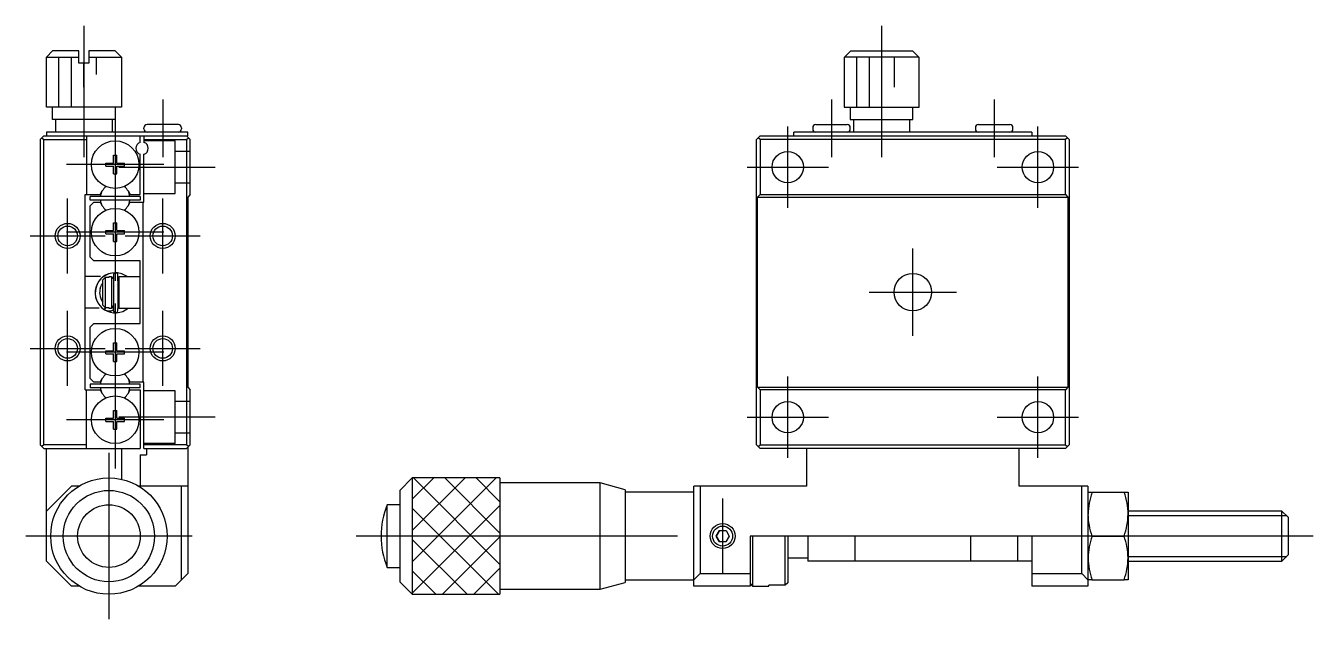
# Model space of a CAD drawing. Extents: x -64 to 160, y -54 to 47.
# Drawn here: x 57.2 to 160.1, y -26.2 to 21.3 of the extents above; entities that cross this region are included whole.
import ezdxf

# ---------------------------------------------------------------- set-up
doc = ezdxf.new("R2010")
doc.units = 0
doc.linetypes.add('CENTER', pattern=[50.8, 31.75, -6.35, 6.35, -6.35])
doc.linetypes.add('DASHED', pattern=[19.05, 12.7, -6.35])
doc.layers.get('0').update_dxf_attribs({"linetype": 'CONTINUOUS'})
doc.layers.add('CENTER', color=1, linetype='CENTER')

msp = doc.modelspace()

# ---------------------------------------------------------------- linework, layer by layer
at = {"color": 7, "linetype": 'CONTINUOUS'}
for p, q in [((58.87, 18.8), (59.37, 19.3)), ((58.87, 14.8), (58.87, 18.8)), ((58.87, 18.8), (61.47, 18.8)), ((61.47, 19.3), (59.37, 19.3)), ((59.87, 14.8), (59.87, 18.8)), ((60.87, 14.8), (60.87, 18.8)), ((61.47, 18.3), (61.47, 19.3)), ((64.37, 19.3), (62.27, 19.3)), ((62.27, 19.3), (62.27, 18.3)), ((62.27, 18.8), (64.87, 18.8)), ((62.87, 17.4), (62.87, 18.8)), ((64.37, 19.3), (64.87, 18.8)), ((64.87, 18.8), (64.87, 14.8)), ((122.65, 18.8), (123.16, 19.3)), ((128.6, 18.8), (122.65, 18.8)), ((122.65, 18.3), (122.65, 18.8)), ((123.16, 19.3), (128.09, 19.3)), ((123.16, 19.3), (128.09, 19.3)), ((123.62, 18.8), (123.62, 14.8)), ((124.62, 18.8), (124.62, 14.8)), ((125.62, 18.8), (125.62, 15.4)), ((126.62, 18.8), (126.62, 16.4)), ((128.09, 19.3), (128.6, 18.8)), ((128.6, 18.8), (128.6, 18.3)), ((62.27, 18.3), (61.47, 18.3)), ((61.87, 16.4), (61.87, 18.3)), ((122.62, 18.3), (122.62, 14.8)), ((122.62, 18.3), (122.65, 18.3)), ((122.62, 18.3), (122.65, 18.3)), ((128.6, 18.3), (128.62, 18.3)), ((128.6, 18.3), (128.62, 18.3)), ((128.62, 14.8), (128.62, 18.3)), ((64.87, 14.8), (58.87, 14.8)), ((59.37, 13.8), (59.37, 14.8)), ((64.37, 14.8), (64.37, 13.8)), ((122.62, 14.8), (128.62, 14.8)), ((123.12, 14.8), (123.12, 13.8)), ((128.12, 13.8), (128.12, 14.8)), ((64.37, 13.8), (59.37, 13.8)), ((59.62, 12.8), (59.62, 13.8)), ((64.12, 13.8), (64.12, 12.8)), ((69.42, 13.4), (66.92, 13.4)), ((120.37, 13.4), (122.87, 13.4)), ((123.12, 13.8), (128.12, 13.8)), ((123.37, 13.8), (123.37, 12.8)), ((127.87, 12.8), (127.87, 13.8)), ((133.37, 13.4), (135.87, 13.4)), ((58.67, 12.5), (58.37, 12.2)), ((58.52, 12.35), (58.67, 12.2)), ((58.67, 12.5), (70.17, 12.5)), ((70.17, 12.8), (58.87, 12.8)), ((58.87, 12.8), (58.87, 12.5)), ((62.07, 12.5), (62.07, 7.8)), ((66.37, 11.98), (66.37, 12.5)), ((66.67, 13.05), (66.67, 13.15)), ((66.67, 12.5), (66.67, 11.98)), ((69.67, 13.15), (69.67, 13.05)), ((70.07, 12.5), (70.37, 12.2)), ((70.07, 12.2), (70.22, 12.35)), ((70.17, 12.5), (70.17, 12.8)), ((115.92, 12.5), (115.62, 12.2)), ((115.92, 12.2), (115.77, 12.35)), ((115.92, 12.5), (140.32, 12.5)), ((137.62, 12.8), (118.62, 12.8)), ((118.62, 12.5), (118.62, 12.8)), ((120.12, 13.15), (120.12, 13.05)), ((123.12, 13.05), (123.12, 13.15)), ((133.12, 13.15), (133.12, 13.05)), ((136.12, 13.05), (136.12, 13.15)), ((137.62, 12.8), (137.62, 12.5)), ((140.62, 12.2), (140.32, 12.5)), ((140.47, 12.35), (140.32, 12.2)), ((58.37, 12.2), (58.37, -12.2)), ((58.67, -12.2), (58.67, 12.2)), ((58.67, 12.2), (62.07, 12.2)), ((66.67, 12.2), (70.07, 12.2)), ((70.07, 12.2), (70.07, -12.2)), ((70.37, 7.8), (70.37, 12.2)), ((115.62, -12.2), (115.62, 12.2)), ((140.32, 12.2), (115.92, 12.2)), ((115.92, 12.2), (115.92, 7.8)), ((140.32, 7.8), (140.32, 12.2)), ((140.62, 12.2), (140.62, -12.2)), ((63.62, 10.07), (63.62, 10.32)), ((63.62, 10.32), (64.25, 10.32)), ((64.25, 10.95), (64.5, 10.95)), ((64.25, 10.32), (64.25, 10.95)), ((64.5, 10.32), (64.5, 10.95)), ((64.5, 10.32), (65.12, 10.32)), ((65.12, 10.07), (65.12, 10.32)), ((66.37, 7.8), (66.37, 11.02)), ((66.67, 7.2), (66.67, 11.02)), ((63.62, 10.07), (64.25, 10.07)), ((64.25, 9.45), (64.25, 10.07)), ((64.25, 9.45), (64.5, 9.45)), ((64.5, 9.45), (64.5, 10.07)), ((64.5, 10.07), (65.12, 10.07)), ((61.97, -7.8), (61.97, 7.8)), ((61.97, 7.8), (63.17, 7.8)), ((66.37, 7.65), (62.37, 7.65)), ((62.37, 7.35), (62.37, 7.65)), ((66.37, 7.35), (62.37, 7.35)), ((63.19, 7.35), (63.12, 7.35)), ((63.19, 7.35), (63.12, 7.35)), ((63.17, 7.8), (63.34, 8.1)), ((65.41, 8.1), (65.58, 7.8)), ((65.62, 7.35), (65.56, 7.35)), ((65.62, 7.35), (65.56, 7.35)), ((65.62, 7.35), (65.56, 7.35)), ((65.62, 7.35), (65.56, 7.35)), ((65.62, 7.35), (65.56, 7.35)), ((65.62, 7.35), (65.56, 7.35)), ((65.62, 7.35), (65.56, 7.35)), ((65.62, 7.35), (65.56, 7.35)), ((65.62, 7.35), (65.56, 7.35)), ((65.62, 7.35), (65.56, 7.35)), ((65.62, 7.35), (65.56, 7.35)), ((65.62, 7.35), (65.56, 7.35)), ((65.62, 7.35), (65.56, 7.35)), ((65.58, 7.8), (66.37, 7.8)), ((66.37, 7.65), (66.37, 7.35)), ((70.37, 7.8), (70.17, 7.6)), ((70.17, 7.6), (70.17, -7.6)), ((115.72, 7.6), (115.92, 7.8)), ((115.72, -7.6), (115.72, 7.6)), ((115.72, 7.6), (140.52, 7.6)), ((115.92, 7.8), (140.32, 7.8)), ((140.32, 7.8), (140.52, 7.6)), ((140.52, 7.6), (140.52, -7.6)), ((62.37, 6.9), (62.67, 7.2)), ((62.37, 2.8), (62.37, 6.9)), ((62.67, 7.2), (63.17, 7.2)), ((63.17, 7.2), (63.34, 6.9)), ((65.41, 6.9), (65.58, 7.2)), ((65.58, 7.2), (66.57, 7.2)), ((66.57, 7.2), (66.57, -7.2)), ((66.57, 7.2), (66.67, 7.2)), ((64.25, 5.55), (64.5, 5.55)), ((64.25, 4.92), (64.25, 5.55)), ((64.5, 4.92), (64.5, 5.55)), ((63.62, 4.92), (64.25, 4.92)), ((63.62, 4.67), (63.62, 4.92)), ((63.62, 4.67), (64.25, 4.67)), ((64.25, 4.05), (64.25, 4.67)), ((64.5, 4.92), (65.12, 4.92)), ((64.5, 4.05), (64.5, 4.67)), ((64.5, 4.67), (65.12, 4.67)), ((65.12, 4.67), (65.12, 4.92)), ((64.25, 4.05), (64.5, 4.05)), ((62.67, 2.5), (62.37, 2.8)), ((66.37, 2.5), (62.67, 2.5)), ((66.37, -2.5), (66.37, 2.5)), ((63.21, 1.25), (61.97, 1.25)), ((63.57, 1.18), (63.37, 0.97)), ((63.57, 1.18), (63.57, -1.22)), ((63.87, 1.18), (63.57, 1.18)), ((63.87, 1.23), (63.87, 1.18)), ((64.07, 1.23), (63.87, 1.23)), ((64.07, 1.23), (64.07, -1.27)), ((64.25, 1.06), (64.07, 1.23)), ((64.13, 1.18), (64.22, 1.19)), ((64.18, 1.13), (64.14, 1.18)), ((64.23, 1.34), (64.22, 1.23)), ((64.22, 1.23), (64.22, 1.11)), ((64.22, 1.11), (64.22, 1.09)), ((64.25, 1.45), (64.23, 1.34)), ((64.24, 1.34), (64.24, -1.44)), ((64.32, 1.53), (64.25, 1.45)), ((64.42, 1.55), (64.32, 1.53)), ((64.51, 1.51), (64.42, 1.55)), ((64.58, 1.43), (64.51, 1.51)), ((64.67, 1.23), (64.6, 1.15)), ((64.6, 1.18), (64.62, 1.18)), ((64.67, 1.23), (64.67, -1.27)), ((66.37, 1.23), (64.67, 1.23)), ((63.18, 0.3), (63.23, 0.44)), ((63.23, 0.44), (63.29, 0.57)), ((63.29, 0.57), (63.35, 0.66)), ((63.35, 0.66), (63.37, 0.7)), ((63.37, 0.97), (63.37, -1.01)), ((63.37, -1.01), (63.57, -1.22)), ((61.97, -1.25), (63.09, -1.25)), ((63.52, -1.39), (63.6, -1.24)), ((63.53, -1.39), (63.52, -1.4)), ((63.52, -1.4), (63.52, -1.4)), ((63.52, -1.4), (63.52, -1.4)), ((63.52, -1.4), (63.52, -1.4)), ((63.52, -1.4), (63.52, -1.4)), ((63.52, -1.4), (63.55, -1.42)), ((63.54, -1.37), (63.53, -1.38)), ((63.53, -1.38), (63.53, -1.39)), ((63.53, -1.38), (63.53, -1.38)), ((63.53, -1.39), (63.53, -1.39)), ((63.53, -1.39), (63.53, -1.39)), ((63.53, -1.39), (63.53, -1.39)), ((63.55, -1.35), (63.54, -1.36)), ((63.54, -1.36), (63.54, -1.36)), ((63.54, -1.36), (63.54, -1.37)), ((63.56, -1.33), (63.55, -1.34)), ((63.55, -1.34), (63.55, -1.35)), ((63.55, -1.42), (63.58, -1.43)), ((63.57, -1.31), (63.56, -1.32)), ((63.56, -1.32), (63.56, -1.33)), ((63.57, -1.22), (63.87, -1.22)), ((63.58, -1.3), (63.57, -1.31)), ((63.57, -1.31), (63.57, -1.31)), ((63.59, -1.27), (63.58, -1.29)), ((63.58, -1.29), (63.58, -1.3)), ((63.58, -1.43), (63.61, -1.45)), ((63.6, -1.26), (63.59, -1.27)), ((63.6, -1.24), (63.61, -1.22)), ((63.61, -1.24), (63.6, -1.25)), ((63.6, -1.25), (63.6, -1.26)), ((63.62, -1.22), (63.61, -1.24)), ((63.61, -1.45), (63.64, -1.46)), ((63.64, -1.46), (63.67, -1.47)), ((63.67, -1.47), (63.71, -1.48)), ((63.71, -1.48), (63.74, -1.49)), ((63.74, -1.49), (63.77, -1.5)), ((63.77, -1.5), (63.8, -1.5)), ((63.8, -1.5), (63.84, -1.5)), ((63.84, -1.5), (63.87, -1.5)), ((63.87, -1.22), (63.87, -1.27)), ((63.87, -1.27), (64.07, -1.27)), ((63.87, -1.5), (63.9, -1.5)), ((63.9, -1.5), (63.94, -1.5)), ((63.94, -1.5), (63.97, -1.5)), ((63.97, -1.5), (64, -1.49)), ((64, -1.49), (64.04, -1.49)), ((64.04, -1.49), (64.07, -1.48)), ((64.07, -1.27), (64.25, -1.1)), ((64.07, -1.48), (64.1, -1.47)), ((64.1, -1.47), (64.13, -1.46)), ((64.13, -1.46), (64.16, -1.44)), ((64.16, -1.44), (64.19, -1.43)), ((64.19, -1.43), (64.22, -1.41)), ((64.22, -1.25), (64.23, -1.24)), ((64.22, -1.26), (64.22, -1.25)), ((64.22, -1.27), (64.22, -1.26)), ((64.22, -1.28), (64.22, -1.27)), ((64.22, -1.28), (64.23, -1.41)), ((64.22, -1.41), (64.23, -1.41)), ((64.23, -1.23), (64.24, -1.22)), ((64.23, -1.24), (64.23, -1.23)), ((64.23, -1.41), (64.24, -1.51)), ((64.24, -1.21), (64.25, -1.2)), ((64.24, -1.22), (64.24, -1.21)), ((64.24, -1.51), (64.29, -1.6)), ((64.29, -1.6), (64.38, -1.65)), ((64.38, -1.65), (64.48, -1.63)), ((64.48, -1.63), (64.56, -1.57)), ((64.56, -1.57), (64.59, -1.46)), ((64.6, -1.19), (64.67, -1.27)), ((64.6, -1.2), (64.6, -1.2)), ((64.67, -1.26), (64.6, -1.28)), ((64.67, -1.27), (66.37, -1.27)), ((62.37, -2.8), (62.67, -2.5)), ((62.37, -6.9), (62.37, -2.8)), ((62.67, -2.5), (66.37, -2.5)), ((64.25, -4.05), (64.5, -4.05)), ((64.25, -4.68), (64.25, -4.05)), ((64.5, -4.68), (64.5, -4.05)), ((63.62, -4.93), (63.62, -4.68)), ((63.62, -4.68), (64.25, -4.68)), ((63.62, -4.93), (64.25, -4.93)), ((64.25, -5.55), (64.25, -4.93)), ((64.5, -4.68), (65.12, -4.68)), ((64.5, -5.55), (64.5, -4.93)), ((64.5, -4.93), (65.12, -4.93)), ((65.12, -4.93), (65.12, -4.68)), ((64.25, -5.55), (64.5, -5.55)), ((62.67, -7.2), (62.37, -6.9)), ((63.17, -7.2), (62.67, -7.2)), ((63.17, -7.2), (63.34, -6.9)), ((65.41, -6.9), (65.58, -7.2)), ((66.67, -7.2), (65.58, -7.2)), ((66.67, -12.5), (66.67, -7.2)), ((61.97, -7.8), (63.17, -7.8)), ((62.07, -12.2), (62.07, -7.8)), ((66.37, -7.35), (62.37, -7.35)), ((62.37, -7.35), (62.37, -7.65)), ((66.37, -7.65), (62.37, -7.65)), ((63.19, -7.35), (63.12, -7.35)), ((63.19, -7.35), (63.12, -7.35)), ((63.17, -7.8), (63.34, -8.1)), ((65.41, -8.1), (65.58, -7.8)), ((65.62, -7.35), (65.56, -7.35)), ((65.62, -7.35), (65.56, -7.35)), ((65.62, -7.35), (65.56, -7.35)), ((65.62, -7.35), (65.56, -7.35)), ((65.62, -7.35), (65.56, -7.35)), ((65.62, -7.35), (65.56, -7.35)), ((65.62, -7.35), (65.56, -7.35)), ((65.62, -7.35), (65.56, -7.35)), ((65.62, -7.35), (65.56, -7.35)), ((65.62, -7.35), (65.56, -7.35)), ((65.62, -7.35), (65.56, -7.35)), ((65.62, -7.35), (65.56, -7.35)), ((65.62, -7.35), (65.56, -7.35)), ((65.58, -7.8), (66.37, -7.8)), ((66.37, -7.65), (66.37, -7.35)), ((66.37, -7.8), (66.37, -12.5)), ((70.17, -7.6), (70.37, -7.8)), ((70.37, -12.2), (70.37, -7.8)), ((115.72, -7.6), (140.52, -7.6)), ((115.92, -7.8), (115.72, -7.6)), ((140.32, -7.8), (115.92, -7.8)), ((115.92, -7.8), (115.92, -12.2)), ((140.52, -7.6), (140.32, -7.8)), ((140.32, -12.2), (140.32, -7.8)), ((63.62, -10.33), (63.62, -10.08)), ((63.62, -10.08), (64.25, -10.08)), ((64.25, -9.45), (64.5, -9.45)), ((64.25, -10.08), (64.25, -9.45)), ((64.5, -10.08), (64.5, -9.45)), ((64.5, -10.08), (65.12, -10.08)), ((65.12, -10.33), (65.12, -10.08)), ((63.62, -10.33), (64.25, -10.33)), ((64.25, -10.95), (64.25, -10.33)), ((64.25, -10.95), (64.5, -10.95)), ((64.5, -10.95), (64.5, -10.33)), ((64.5, -10.33), (65.12, -10.33)), ((58.37, -12.2), (58.67, -12.5)), ((58.67, -12.2), (58.52, -12.35)), ((62.07, -12.2), (58.67, -12.2)), ((62.07, -12.5), (62.07, -12.2)), ((70.07, -12.2), (66.67, -12.2)), ((70.37, -12.2), (70.07, -12.5)), ((70.22, -12.35), (70.07, -12.2)), ((115.62, -12.2), (115.92, -12.5)), ((115.77, -12.35), (115.92, -12.2)), ((115.92, -12.2), (140.32, -12.2)), ((140.32, -12.2), (140.47, -12.35)), ((140.32, -12.5), (140.62, -12.2)), ((58.67, -12.5), (66.37, -12.5)), ((58.87, -21.5), (58.87, -12.5)), ((64.87, -12.5), (64.87, -14.96)), ((66.37, -13), (66.37, -15.5)), ((66.37, -13), (66.87, -13)), ((66.67, -12.5), (70.07, -12.5)), ((66.87, -12.5), (66.87, -13)), ((70.17, -12.4), (70.17, -22.5)), ((140.32, -12.5), (115.92, -12.5)), ((119.62, -12.5), (119.62, -15.5)), ((136.62, -15.5), (136.62, -12.5)), ((88.12, -14.85), (87.12, -15.85)), ((88.12, -21.56), (94.83, -14.85)), ((88.12, -19.06), (92.33, -14.85)), ((95.12, -14.85), (88.12, -14.85)), ((88.12, -14.85), (88.12, -24.15)), ((88.12, -16.56), (89.83, -14.85)), ((88.21, -14.85), (95.12, -21.77)), ((90.71, -14.85), (95.12, -19.27)), ((93.21, -14.85), (95.12, -16.77)), ((95.12, -14.85), (95.12, -24.15)), ((103.12, -15.25), (95.12, -15.25)), ((103.12, -23.75), (103.12, -15.25)), ((105.12, -15.8), (103.12, -15.25)), ((60.87, -15.5), (58.87, -17.5)), ((61.5, -15.5), (60.87, -15.5)), ((70.17, -15.5), (66.25, -15.5)), ((69.67, -23), (69.67, -15.5)), ((87.12, -15.85), (87.12, -23.15)), ((105.12, -15.8), (105.12, -23.2)), ((110.62, -16), (105.12, -16)), ((119.62, -15.5), (110.62, -15.5)), ((110.62, -23.5), (110.62, -15.5)), ((111.12, -15.5), (111.12, -22.5)), ((142.12, -15.5), (136.62, -15.5)), ((141.62, -22.5), (141.62, -15.5)), ((142.12, -15.5), (142.12, -23.5)), ((142.12, -16), (142.44, -16)), ((142.44, -16), (145.01, -16)), ((145.01, -16), (145.32, -16)), ((145.32, -16), (145.32, -23)), ((86.12, -22), (86.12, -17)), ((87.12, -17), (86.12, -17)), ((88.12, -24.06), (95.12, -17.06)), ((88.12, -17.27), (95.01, -24.15)), ((157.62, -17.5), (145.32, -17.5)), ((158.12, -18), (157.62, -17.5)), ((157.62, -21.5), (157.62, -17.5)), ((158.12, -18), (158.12, -21)), ((112.4, -19.5), (112.67, -19.05)), ((112.67, -19.05), (112.4, -19.5)), ((112.66, -19.95), (112.4, -19.5)), ((112.4, -19.5), (112.66, -19.95)), ((112.67, -19.05), (113.19, -19.05)), ((113.44, -19.5), (113.18, -19.95)), ((113.19, -19.05), (113.44, -19.5)), ((137.62, -19.5), (115.12, -19.5)), ((115.12, -19.5), (115.12, -23.5)), ((115.32, -19.5), (115.32, -23.5)), ((117.92, -23.43), (117.92, -19.5)), ((118.12, -19.5), (118.12, -23.23)), ((119.72, -19.5), (119.72, -21.5)), ((123.52, -21.5), (123.52, -19.5)), ((132.72, -19.5), (132.72, -21.5)), ((136.52, -21.5), (136.52, -19.5)), ((137.62, -19.5), (137.62, -23.5)), ((142.44, -19.5), (145.01, -19.5)), ((88.12, -19.77), (92.51, -24.15)), ((90.53, -24.15), (95.12, -19.56)), ((113.18, -19.95), (112.66, -19.95)), ((58.87, -21.5), (60.87, -23.5)), ((118.12, -21.25), (119.72, -21.25)), ((137.62, -21.5), (119.72, -21.5)), ((145.32, -21.5), (157.62, -21.5)), ((158.12, -21), (157.62, -21.5)), ((69.17, -23.5), (70.17, -22.5)), ((86.12, -22), (87.12, -22)), ((88.12, -22.27), (90.01, -24.15)), ((93.03, -24.15), (95.12, -22.06)), ((111.12, -22.5), (110.62, -23)), ((111.12, -22.5), (115.12, -22.5)), ((137.62, -22.5), (141.62, -22.5)), ((142.12, -23), (141.62, -22.5)), ((61.5, -23.5), (60.87, -23.5)), ((69.17, -23.5), (66.25, -23.5)), ((87.12, -23.15), (88.12, -24.15)), ((103.12, -23.75), (105.12, -23.2)), ((105.12, -23), (110.62, -23)), ((115.12, -23.5), (110.62, -23.5)), ((115.12, -23.3), (115.32, -23.5)), ((115.32, -23.5), (116.62, -23.5)), ((116.62, -23.5), (116.62, -23.43)), ((117.92, -23.43), (116.62, -23.43)), ((118.12, -23.23), (117.92, -23.43)), ((142.12, -23.5), (137.62, -23.5)), ((142.44, -23), (142.12, -23)), ((142.44, -23), (145.01, -23)), ((145.32, -23), (145.01, -23)), ((88.12, -24.15), (95.12, -24.15)), ((95.12, -23.75), (103.12, -23.75))]:
    msp.add_line(p, q, dxfattribs=at)
at = {"color": 3, "linetype": 'DASHED'}
for p, q in [((69.17, 12.1), (66.67, 12.1)), ((69.17, 7.9), (69.17, 12.1)), ((70.37, 11.25), (69.17, 11.25)), ((69.17, 8.75), (70.37, 8.75)), ((66.67, 7.9), (69.17, 7.9)), ((69.17, -7.9), (66.67, -7.9)), ((69.17, -12.1), (69.17, -7.9)), ((70.37, -8.75), (69.17, -8.75)), ((69.17, -11.25), (70.37, -11.25)), ((69.17, -12.1), (66.67, -12.1))]:
    msp.add_line(p, q, dxfattribs=at)
at = {"color": 3, "linetype": 'CONTINUOUS'}
for p, q in [((158, -17.88), (145.32, -17.88)), ((145.32, -21.12), (158, -21.12))]:
    msp.add_line(p, q, dxfattribs=at)
at = {"color": 7, "linetype": 'CONTINUOUS'}
for centre, radius in [((64.37, 10.2), 1.9), ((118.12, 10), 1.25), ((138.12, 10), 1.25), ((64.37, 4.8), 1.9), ((60.57, 4.5), 0.783), ((68.17, 4.5), 0.783), ((128.12, 0), 1.5), ((64.37, -4.8), 1.9), ((60.57, -4.5), 0.783), ((68.17, -4.5), 0.783), ((64.37, -10.2), 1.9), ((118.12, -10), 1.25), ((138.12, -10), 1.25), ((63.87, -19.5), 4.65), ((63.87, -19.5), 3.65), ((63.87, -19.5), 2.5), ((112.92, -19.5), 1), ((112.92, -19.5), 0.8)]:
    msp.add_circle(centre, radius, dxfattribs=at)
at = {"color": 3, "linetype": 'CONTINUOUS'}
for centre in [(60.57, 4.5), (68.17, 4.5), (60.57, -4.5), (68.17, -4.5)]:
    msp.add_circle(centre, 1, dxfattribs=at)
at = {"color": 7, "linetype": 'CONTINUOUS'}
for centre, radius, start, end in [((66.92, 13.15), 0.25, 90, 180), ((69.42, 13.15), 0.25, 0, 90), ((120.37, 13.15), 0.25, 90, 180), ((122.87, 13.15), 0.25, 0, 90), ((133.37, 13.15), 0.25, 90, 180), ((135.87, 13.15), 0.25, 0, 90), ((66.92, 13.05), 0.25, 180, 270), ((69.42, 13.05), 0.25, 270, 0), ((120.37, 13.05), 0.25, 180, 270), ((122.87, 13.05), 0.25, 270, 0), ((133.37, 13.05), 0.25, 180, 270), ((135.87, 13.05), 0.25, 270, 0), ((66.52, 11.5), 0.5, 107.4576, 252.5424), ((66.52, 11.5), 0.5, 287.4576, 72.5424), ((64.37, 7.5), 1.19, 127.543, 172.7616), ((64.37, 7.5), 1.19, 7.2384, 52.457), ((64.37, 7.5), 1.19, 187.2384, 232.457), ((64.37, 7.5), 1.19, 307.543, 352.7616), ((64.37, -0.05), 1.6, 90.5368, 238.3702), ((64.38, -0.05), 1.6, 89.6117, 237.7085), ((64.37, -0.05), 1.6, 53.1522, 87.9224), ((24.6, -0.18), 40.01, 358.168, 2.3029), ((64.37, -0.05), 1.24, 163.8134, 185.855), ((64.38, -0.05), 1.25, 185.7641, 216.5294), ((64.37, -0.04), 1.61, 238.3569, 310.1207), ((64.37, -7.5), 1.19, 127.543, 172.7616), ((64.37, -7.5), 1.19, 7.2384, 52.457), ((64.37, -7.5), 1.19, 187.2384, 232.457), ((64.37, -7.5), 1.19, 307.543, 352.7616), ((147.61, -17.83), 5.48, 160.5451, 179.1987), ((140.05, -17.79), 5.28, 0.4275, 19.8287), ((92.12, -19.5), 6.5, 157.3801, 180), ((147.51, -17.69), 5.39, 180.6327, 199.6234), ((139.84, -17.67), 5.48, 340.5434, 359.2004), ((92.12, -19.5), 6.5, 180, 202.6199), ((147.61, -21.33), 5.48, 160.5438, 179.2001), ((139.93, -21.31), 5.39, 0.6335, 19.6227), ((147.48, -21.2), 5.35, 180.5733, 199.6828), ((139.84, -21.17), 5.48, 340.5451, 359.1987)]:
    msp.add_arc(centre, radius, start, end, dxfattribs=at)
at = {"layer": 'CENTER', "color": 1, "linetype": 'CENTER'}
for p, q in [((61.87, 21.3), (61.87, 10.8)), ((125.62, 21.3), (125.62, 10.8)), ((68.17, 15.4), (68.17, 10.8)), ((121.62, 15.4), (121.62, 10.8)), ((134.62, 15.4), (134.62, 10.8)), ((64.37, 14.1), (64.37, 0.9)), ((118.12, 6.75), (118.12, 13.25)), ((138.12, 6.75), (138.12, 13.25)), ((68.27, 10.2), (60.47, 10.2)), ((64.67, 10), (72.37, 10)), ((114.87, 10), (121.37, 10)), ((134.87, 10), (141.37, 10)), ((60.57, 1.5), (60.57, 7.5)), ((68.17, 1.5), (68.17, 7.5)), ((57.57, 4.5), (63.57, 4.5)), ((68.27, 4.8), (60.47, 4.8)), ((65.17, 4.5), (71.17, 4.5)), ((128.12, -3.5), (128.12, 3.5)), ((124.62, 0), (131.62, 0)), ((64.37, -0.9), (64.37, -14.1)), ((60.57, -7.5), (60.57, -1.5)), ((68.17, -7.5), (68.17, -1.5)), ((57.57, -4.5), (63.57, -4.5)), ((68.27, -4.8), (60.47, -4.8)), ((65.17, -4.5), (71.17, -4.5)), ((118.12, -13.25), (118.12, -6.75)), ((138.12, -13.25), (138.12, -6.75)), ((68.27, -10.2), (60.47, -10.2)), ((72.37, -10), (64.67, -10)), ((114.87, -10), (121.37, -10)), ((134.87, -10), (141.37, -10)), ((63.87, -12.85), (63.87, -26.15)), ((112.92, -16.5), (112.92, -22.5)), ((70.52, -19.5), (57.22, -19.5)), ((160.12, -19.5), (83.62, -19.5))]:
    msp.add_line(p, q, dxfattribs=at)

doc.saveas('drawing.dxf')
